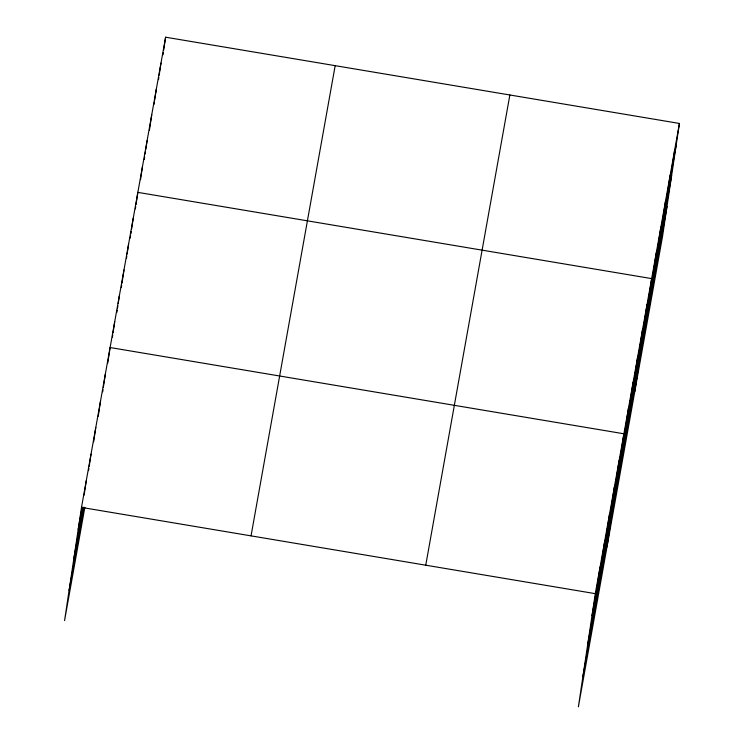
<?xml version="1.0" encoding="UTF-8"?>
<svg xmlns="http://www.w3.org/2000/svg" width="744" height="744" viewBox="0 0 744 744"><rect width="100%" height="100%" fill="white"/><g stroke="black" fill="none" stroke-linecap="round" stroke-linejoin="round"><path stroke-width="1.12" d="M679.421 123.448L595.293 593.656L578.386 706.8L662.504 236.592L679.421 123.448L165.614 37.2L81.496 507.408L64.579 620.552L84.844 507.315M84.119 495.095L86.258 480.764M88.555 470.654L88.889 468.45M89.215 466.246L91.028 454.119M93.651 441.806L95.79 427.474M98.255 416.259L100.561 400.83M102.691 391.818L103.025 389.614M103.351 387.41L105.332 374.186M107.787 362.97L110.093 347.541L623.9 433.78L606.983 546.933M112.418 337.106L112.744 334.902M113.069 332.698L114.725 321.678M116.873 312.35L117.208 310.146M117.533 307.942L117.868 305.738M118.194 303.533L119.347 295.814M121.337 287.593L121.672 285.38M121.997 283.176L123.978 269.951M126.461 258.419L126.787 256.215M127.122 254.011L128.6 244.088M130.265 238.071L130.591 235.867M130.925 233.663L131.251 231.458M131.576 229.254L133.232 218.234M135.38 208.906L135.715 206.702M136.04 204.498L137.854 192.37L651.66 278.609L634.744 391.763M140.504 179.732L142.476 166.507M144.308 159.383L144.634 157.179M145.127 153.869L145.461 151.664M145.787 149.46L147.107 140.644M149.423 130.219L151.73 114.781M154.055 104.355L154.38 102.151M154.715 99.947L156.361 88.927M158.518 79.599L158.844 77.395M159.179 75.191L160.983 63.063M162.973 54.833L163.308 52.629M163.633 50.425L165.614 37.2M596.772 589.053L600.064 567.012M601.533 562.408L604.835 540.358M606.304 535.764L609.596 513.713M611.066 509.119L614.367 487.069M615.837 482.475L619.129 460.424M625.23 429.967L628.522 407.917M629.852 404.104L633.153 382.063M634.483 378.24L637.775 356.199M639.105 352.386L642.407 330.336M643.737 326.523L647.029 304.473M652.99 274.796L656.282 252.755M657.612 248.933L660.914 226.892M662.244 223.079L665.536 201.029M666.866 197.216L670.167 175.166M671.497 171.353L674.789 149.302M78.194 529.449L82.175 507.25M73.703 559.516L83.04 507.334M69.08 590.494L83.97 507.222M251.044 535.866L335.172 65.658M425.745 565.189L509.863 94.981M592.001 615.697L676.119 145.489M587.509 645.764L671.627 175.556M582.878 676.733L666.996 206.525M81.496 507.408L595.293 593.656"/></g></svg>
